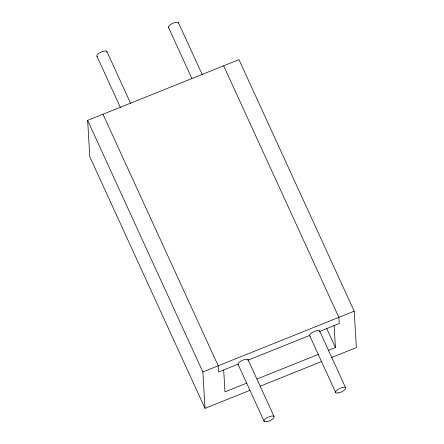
<?xml version="1.0" encoding="UTF-8"?>
<svg xmlns="http://www.w3.org/2000/svg" width="444" height="444" viewBox="0 0 444 444"><rect width="100%" height="100%" fill="white"/><g stroke="black" fill="none" stroke-linecap="round" stroke-linejoin="round"><path stroke-width="0.67" d="M249.905 390.326L205.017 408.347L89.805 156.793L87.64 120.396L238.983 59.64L354.195 311.2L356.36 347.591L331.346 357.631M205.017 408.347L202.853 371.95L354.195 311.2M237.99 364.197L218.559 371.994L218.193 365.795L102.98 114.236M248.213 360.09L309.568 335.464M319.797 331.357L339.227 323.559L338.855 317.355L223.648 65.801M246.809 383.1L224.975 391.863L223.671 369.946M257.082 378.976L318.72 354.234M328.355 350.366L335.414 347.53L334.11 325.613M260.167 386.208L321.728 361.494M326.751 328.616L335.414 347.53M178.394 22.594L202.359 74.925M319.591 330.891L345.576 387.634M168.581 27.633L191.969 78.699M309.779 335.93L335.764 392.668M106.81 51.332L130.775 103.657M248.007 359.629L273.998 416.367M96.997 56.366L120.385 107.431M238.195 364.663L264.18 421.406M87.64 120.396L202.853 371.95M310.317 336.225A5.556 1.948 -24.6 0 1 313.897 331.629A5.556 1.948 -24.6 0 1 319.652 331.962M238.733 364.957A5.556 1.948 -24.6 0 1 242.313 360.361A5.556 1.948 -24.6 0 1 248.074 360.7M97.536 56.66A5.556 1.948 -24.6 0 1 101.115 52.065A5.556 1.948 -24.6 0 1 106.876 52.403M169.12 27.928A5.556 1.948 -24.6 0 1 172.044 23.649A5.556 1.948 -24.6 0 1 178.599 23.06M266.639 421.706A5.556 1.948 -24.6 0 0 274.203 416.833A5.556 1.948 -24.6 0 0 266.428 418.12A5.556 1.948 -24.6 0 0 266.639 421.706M338.223 392.968A5.556 1.948 -24.6 0 0 345.782 388.1A5.556 1.948 -24.6 0 0 338.006 389.388A5.556 1.948 -24.6 0 0 338.223 392.968"/></g></svg>
